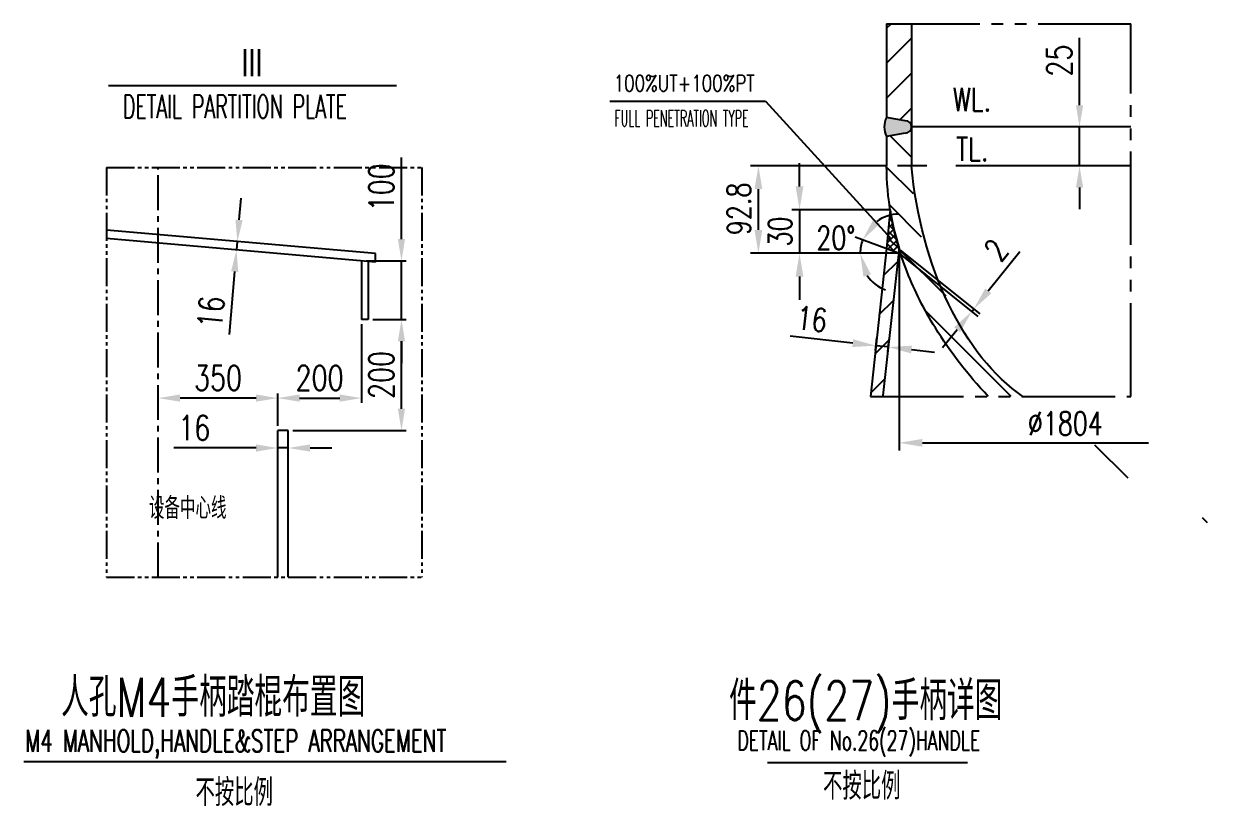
# Model space of a CAD drawing. Extents: x 45567 to 121349, y -17555 to 19241.
# Drawn here: x 45860.6 to 46014.2, y 10444.2 to 10544.9 of the extents above; entities that cross this region are included whole.
import ezdxf
from ezdxf.enums import TextEntityAlignment as Align

# ---------------------------------------------------------------- set-up
doc = ezdxf.new("R2010")
doc.units = 0
doc.header["$LTSCALE"] = 30
doc.header["$MEASUREMENT"] = 0
doc.linetypes.add('CENTER2', pattern=[1.125, 0.75, -0.125, 0.125, -0.125])
doc.linetypes.add('LIDIVIDE', pattern=[0.65, 0.4, -0.05, 0.05, -0.05, 0.05, -0.05])
doc.layers.get('0').update_dxf_attribs({"linetype": 'CONTINUOUS'})
doc.layers.get('DEFPOINTS').update_dxf_attribs({"linetype": 'CONTINUOUS'})
for name, color, linetype in [('1', 2, 'CONTINUOUS'), ('2', 1, 'CONTINUOUS'), ('2中心线', 3, 'CENTER2'), ('3', 3, 'CENTER2'), ('5', 6, 'LIDIVIDE')]:
    doc.layers.add(name, color=color, linetype=linetype)
doc.styles.add('HZ', font='simplex.shx', dxfattribs={"width": 0.75, "bigfont": 'SBTXT.shx'})
doc.dimstyles.new('1 30', dxfattribs={"dimscale": 0, "dimtxt": 3, "dimasz": 3, "dimexe": 1, "dimexo": 0.1, "dimgap": 1, "dimtad": 1, "dimdec": 3, "dimlfac": 30, "dimzin": 0, "dimdsep": 46, "dimtxsty": 'HZ', "dimcen": 2.5, "dimadec": 3, "dimazin": 0, "dimtfac": 1, "dimtdec": 3, "dimtmove": 0, "dimatfit": 1, "dimfxl": 0, "dimtolj": 1, "dimtzin": 0, "dimarcsym": 0})
doc.dimstyles.new('STANDARD$0', dxfattribs={"dimtxt": 3.2, "dimasz": 2.8, "dimexe": 0.6, "dimexo": 0.6, "dimgap": 1, "dimtad": 1, "dimdec": 0, "dimzin": 0, "dimdsep": 46, "dimtxsty": 'HZ', "dimcen": 0.09, "dimadec": 0, "dimazin": 0, "dimtfac": 1, "dimtdec": 0, "dimtmove": 0, "dimatfit": 3, "dimfxl": 0, "dimtolj": 1, "dimtzin": 0, "dimarcsym": 0})

# ---------------------------------------------------------------- blocks, each defined once
blk = doc.blocks.new('*D2045')
at = {"layer": '1', "color": 0, "lineweight": -2}
for p, q in [((45996.49, 10534.4), (45996.49, 10543.09)), ((46002.48, 10531.6), (45995.89, 10531.6)), ((45996.49, 10526.6), (45996.49, 10531.6)), ((46002.48, 10526.6), (45995.89, 10526.6)), ((45996.49, 10523.8), (45996.49, 10521))]:
    blk.add_line(p, q, dxfattribs=at)
at = {"layer": '1', "color": 0}
for points in [[(45996.03, 10534.4), (45996.96, 10534.4), (45996.49, 10531.6)], [(45996.03, 10523.8), (45996.96, 10523.8), (45996.49, 10526.6)]]:
    blk.add_solid(points, dxfattribs=at)
at = {"layer": 'DEFPOINTS', "color": 0}
for p in [(45996.49, 10531.6), (46003.08, 10531.6), (46003.08, 10526.6)]:
    blk.add_point(p, dxfattribs=at)
at = {"layer": '1', "color": 0, "insert": (45993.89, 10540.15), "char_height": 3.2, "attachment_point": 5, "rotation": 90, "style": 'HZ'}
blk.add_mtext('\\A1;25', dxfattribs=at)
blk = doc.blocks.new('*D2154')
at = {"layer": '1', "color": 0, "lineweight": -2}
for p, q in [((45967.31, 10503.78), (45959.25, 10504.66)), ((45970.23, 10502.85), (45970.4, 10504.45)), ((45971.88, 10503.28), (45970.29, 10503.45)), ((45971.82, 10502.68), (45971.99, 10504.27)), ((45974.87, 10502.95), (45977.85, 10502.62))]:
    blk.add_line(p, q, dxfattribs=at)
at = {"layer": '1', "color": 0}
for points in [[(45967.36, 10504.27), (45967.26, 10503.28), (45970.29, 10503.45)], [(45974.92, 10503.45), (45974.81, 10502.45), (45971.88, 10503.28)]]:
    blk.add_solid(points, dxfattribs=at)
at = {"layer": 'DEFPOINTS', "color": 0}
for p in [(45970.29, 10503.45), (45970.22, 10502.75), (45971.81, 10502.58)]:
    blk.add_point(p, dxfattribs=at)
at = {"layer": '1', "color": 0, "insert": (45962.06, 10506.87), "char_height": 3, "attachment_point": 5, "rotation": 353.7502, "style": 'HZ'}
blk.add_mtext('\\A1;16', dxfattribs=at)
blk = doc.blocks.new('*D2078')
at = {"layer": '1', "color": 0, "lineweight": -2}
for p, q in [((45973.18, 10515.41), (45983.4, 10507.22)), ((45973.43, 10515.73), (45983.65, 10507.53)), ((45984.75, 10510.5), (45988.81, 10515.57)), ((45982.62, 10507.85), (45982.87, 10508.16)), ((45980.75, 10505.51), (45978.87, 10503.17))]:
    blk.add_line(p, q, dxfattribs=at)
at = {"layer": '1', "color": 0}
for points in [[(45984.36, 10510.81), (45985.14, 10510.19), (45982.87, 10508.16)], [(45980.36, 10505.82), (45981.14, 10505.19), (45982.62, 10507.85)]]:
    blk.add_solid(points, dxfattribs=at)
at = {"layer": 'DEFPOINTS', "color": 0}
for p in [(45973.1, 10515.48), (45973.35, 10515.79), (45982.62, 10507.85)]:
    blk.add_point(p, dxfattribs=at)
at = {"layer": '1', "color": 0, "insert": (45985.76, 10515.77), "char_height": 3, "attachment_point": 5, "rotation": 51.3043, "style": 'HZ'}
blk.add_mtext('\\A1;2', dxfattribs=at)
blk = doc.blocks.new('*D2155')
at = {"layer": '1', "color": 0, "lineweight": -2}
for p, q in [((45960.46, 10523.95), (45960.46, 10526.95)), ((45972.02, 10520.95), (45959.46, 10520.95)), ((45960.46, 10520.95), (45960.46, 10515.34)), ((45973.17, 10515.34), (45959.46, 10515.34)), ((45960.46, 10512.34), (45960.46, 10509.34))]:
    blk.add_line(p, q, dxfattribs=at)
at = {"layer": '1', "color": 0}
for points in [[(45959.96, 10523.95), (45960.96, 10523.95), (45960.46, 10520.95)], [(45959.96, 10512.34), (45960.96, 10512.34), (45960.46, 10515.34)]]:
    blk.add_solid(points, dxfattribs=at)
at = {"layer": 'DEFPOINTS', "color": 0}
for p in [(45972.12, 10520.95), (45960.46, 10515.34), (45973.27, 10515.34)]:
    blk.add_point(p, dxfattribs=at)
at = {"layer": '1', "color": 0, "insert": (45957.96, 10518.15), "char_height": 3, "attachment_point": 5, "rotation": 90, "style": 'HZ'}
blk.add_mtext('\\A1;30', dxfattribs=at)
blk = doc.blocks.new('*D2156')
at = {"layer": '1', "color": 0, "lineweight": -2}
for p, q in [((45971.57, 10526.6), (45954.17, 10526.6)), ((45955.17, 10518.34), (45955.17, 10523.6)), ((45966.95, 10515.34), (45954.17, 10515.34))]:
    blk.add_line(p, q, dxfattribs=at)
at = {"layer": '1', "color": 0}
for points in [[(45954.67, 10523.6), (45955.67, 10523.6), (45955.17, 10526.6)], [(45954.67, 10518.34), (45955.67, 10518.34), (45955.17, 10515.34)]]:
    blk.add_solid(points, dxfattribs=at)
at = {"layer": 'DEFPOINTS', "color": 0}
for p in [(45955.17, 10526.6), (45971.67, 10526.6), (45967.05, 10515.34)]:
    blk.add_point(p, dxfattribs=at)
at = {"layer": '1', "color": 0, "insert": (45952.67, 10521.06), "char_height": 3, "attachment_point": 5, "rotation": 90, "style": 'HZ'}
blk.add_mtext('\\A1;92.8', dxfattribs=at)
blk = doc.blocks.new('*D1919')
at = {"layer": '1', "color": 0, "lineweight": -2}
for p, q in [((45893.32, 10488.92), (45893.32, 10490.88)), ((45894.67, 10488.92), (45894.67, 10490.88)), ((45890.52, 10490.28), (45879.93, 10490.28)), ((45894.67, 10490.28), (45893.32, 10490.28)), ((45897.47, 10490.28), (45900.27, 10490.28))]:
    blk.add_line(p, q, dxfattribs=at)
at = {"layer": '1', "color": 0}
for points in [[(45890.52, 10490.74), (45890.52, 10489.81), (45893.32, 10490.28)], [(45897.47, 10490.74), (45897.47, 10489.81), (45894.67, 10490.28)]]:
    blk.add_solid(points, dxfattribs=at)
at = {"layer": 'DEFPOINTS', "color": 0}
for p in [(45893.32, 10490.28), (45893.32, 10488.32), (45894.67, 10488.32)]:
    blk.add_point(p, dxfattribs=at)
at = {"layer": '1', "color": 0, "insert": (45882.58, 10492.88), "char_height": 3.2, "attachment_point": 5, "style": 'HZ'}
blk.add_mtext('\\A1;16', dxfattribs=at)
blk = doc.blocks.new('*D1920')
at = {"layer": '1', "color": 0, "lineweight": -2}
for p, q in [((45877.95, 10496.97), (45877.95, 10497.3)), ((45890.52, 10496.7), (45880.75, 10496.7)), ((45893.32, 10493.14), (45893.32, 10497.3))]:
    blk.add_line(p, q, dxfattribs=at)
at = {"layer": '1', "color": 0}
for points in [[(45880.75, 10497.17), (45880.75, 10496.24), (45877.95, 10496.7)], [(45890.52, 10497.17), (45890.52, 10496.24), (45893.32, 10496.7)]]:
    blk.add_solid(points, dxfattribs=at)
at = {"layer": 'DEFPOINTS', "color": 0}
for p in [(45877.95, 10496.7), (45877.95, 10496.37), (45893.32, 10492.54)]:
    blk.add_point(p, dxfattribs=at)
at = {"layer": '1', "color": 0, "insert": (45885.63, 10499.3), "char_height": 3.2, "attachment_point": 5, "style": 'HZ'}
blk.add_mtext('\\A1;350', dxfattribs=at)
blk = doc.blocks.new('*D1921')
at = {"layer": '1', "color": 0, "lineweight": -2}
for p, q in [((45904.09, 10506.22), (45904.09, 10496.1)), ((45893.32, 10493.14), (45893.32, 10497.3)), ((45896.12, 10496.7), (45901.29, 10496.7))]:
    blk.add_line(p, q, dxfattribs=at)
at = {"layer": '1', "color": 0}
for points in [[(45896.12, 10497.17), (45896.12, 10496.24), (45893.32, 10496.7)], [(45901.29, 10497.17), (45901.29, 10496.24), (45904.09, 10496.7)]]:
    blk.add_solid(points, dxfattribs=at)
at = {"layer": 'DEFPOINTS', "color": 0}
for p in [(45904.09, 10506.82), (45904.09, 10496.7), (45893.32, 10492.54)]:
    blk.add_point(p, dxfattribs=at)
at = {"layer": '1', "color": 0, "insert": (45898.7, 10499.3), "char_height": 3.2, "attachment_point": 5, "style": 'HZ'}
blk.add_mtext('\\A1;200', dxfattribs=at)
blk = doc.blocks.new('*D1922')
at = {"layer": '1', "color": 0, "lineweight": -2}
for p, q in [((45905.54, 10506.82), (45909.84, 10506.82)), ((45909.24, 10495.34), (45909.24, 10504.02)), ((45895.27, 10492.54), (45909.84, 10492.54))]:
    blk.add_line(p, q, dxfattribs=at)
at = {"layer": '1', "color": 0}
for points in [[(45908.77, 10504.02), (45909.7, 10504.02), (45909.24, 10506.82)], [(45908.77, 10495.34), (45909.7, 10495.34), (45909.24, 10492.54)]]:
    blk.add_solid(points, dxfattribs=at)
at = {"layer": 'DEFPOINTS', "color": 0}
for p in [(45904.94, 10506.82), (45909.24, 10506.82), (45894.67, 10492.54)]:
    blk.add_point(p, dxfattribs=at)
at = {"layer": '1', "color": 0, "insert": (45906.64, 10499.68), "char_height": 3.2, "attachment_point": 5, "rotation": 90, "style": 'HZ'}
blk.add_mtext('\\A1;200', dxfattribs=at)
blk = doc.blocks.new('*D1923')
at = {"layer": '1', "color": 0, "lineweight": -2}
for p, q in [((45909.24, 10517.17), (45909.24, 10527.69)), ((45904.69, 10514.37), (45909.84, 10514.37)), ((45909.24, 10506.82), (45909.24, 10514.37)), ((45905.54, 10506.82), (45909.84, 10506.82)), ((45909.24, 10504.02), (45909.24, 10501.22))]:
    blk.add_line(p, q, dxfattribs=at)
at = {"layer": '1', "color": 0}
for points in [[(45908.77, 10517.17), (45909.7, 10517.17), (45909.24, 10514.37)], [(45908.77, 10504.02), (45909.7, 10504.02), (45909.24, 10506.82)]]:
    blk.add_solid(points, dxfattribs=at)
at = {"layer": 'DEFPOINTS', "color": 0}
for p in [(45904.09, 10514.37), (45909.24, 10514.37), (45904.94, 10506.82)]:
    blk.add_point(p, dxfattribs=at)
at = {"layer": '1', "color": 0, "insert": (45906.64, 10523.83), "char_height": 3.2, "attachment_point": 5, "rotation": 90, "style": 'HZ'}
blk.add_mtext('\\A1;100', dxfattribs=at)
blk = doc.blocks.new('*D1924')
at = {"layer": '1', "color": 0, "lineweight": -2}
for p, q in [((45888.35, 10519.63), (45888.59, 10522.42)), ((45888.11, 10516.84), (45888.01, 10515.77)), ((45887.77, 10512.98), (45887.07, 10504.9))]:
    blk.add_line(p, q, dxfattribs=at)
at = {"layer": '1', "color": 0}
for points in [[(45887.88, 10519.67), (45888.81, 10519.59), (45888.11, 10516.84)], [(45887.31, 10513.02), (45888.24, 10512.94), (45888.01, 10515.77)]]:
    blk.add_solid(points, dxfattribs=at)
at = {"layer": 'DEFPOINTS', "color": 0}
for p in [(45888.11, 10516.84), (45888.01, 10515.77), (45888.01, 10515.77)]:
    blk.add_point(p, dxfattribs=at)
at = {"layer": '1', "color": 0, "insert": (45884.71, 10507.77), "char_height": 3.2, "attachment_point": 5, "rotation": 85.0306, "style": 'HZ'}
blk.add_mtext('\\A1;16', dxfattribs=at)

msp = doc.modelspace()

# ---------------------------------------------------------------- hatches: boundary and pattern name
h = msp.add_hatch()
h.set_pattern_fill('ANSI37', color=256, scale=5, style=0)
h.set_pattern_definition([(45, (37910.54, 27576.841), (-11.22532, 11.22532), []), (135, (37910.54, 27576.841), (-11.22532, -11.22532), [])])
edge = h.paths.add_edge_path()
edge.add_line((45971.670285, 10515.939912), (45973.208677, 10515.379983))
edge.add_line((45973.208677, 10515.379983), (45973.271578, 10515.954351))
edge.add_arc((46009.402513, 10526.911723), 37.755907, 193.09684428, 196.87089466, ccw=False)
edge.add_spline(control_points=[(45972.11959, 10520.954351), (45972.148298, 10520.773657), (45972.17838, 10520.593059), (45972.352854, 10519.591911), (45972.524252, 10518.773494), (45972.723639, 10517.958031)], knot_values=[6.1615532811, 6.1615532811, 6.1615532811, 6.1615532811, 6.1691882265, 6.1691882265, 6.2039029104, 6.2039029104, 6.2039029104, 6.2039029104], degree=3, periodic=0)
edge.add_arc((46009.402513, 10526.911723), 37.755907, 192.48107621, 193.00122016, ccw=False)
edge.add_spline(control_points=[(45972.11959, 10520.954351), (45972.148298, 10520.773657), (45972.17838, 10520.593059), (45972.352854, 10519.591911), (45972.524252, 10518.773494), (45972.723639, 10517.958031)], knot_values=[6.1615532811, 6.1615532811, 6.1615532811, 6.1615532811, 6.1691882265, 6.1691882265, 6.2039029104, 6.2039029104, 6.2039029104, 6.2039029104], degree=3, periodic=0)
edge.add_arc((46009.402513, 10526.911723), 37.755907, 191.86452176, 192.27927179, ccw=False)
edge.add_spline(control_points=[(45972.11959, 10520.954351), (45972.148298, 10520.773657), (45972.17838, 10520.593059), (45972.352854, 10519.591911), (45972.524252, 10518.773494), (45972.723639, 10517.958031)], knot_values=[6.1615532811, 6.1615532811, 6.1615532811, 6.1615532811, 6.1691882265, 6.1691882265, 6.2039029104, 6.2039029104, 6.2039029104, 6.2039029104], degree=3, periodic=0)
edge.add_arc((46009.402513, 10526.911723), 37.755907, 191.2332234, 191.56642964, ccw=False)
edge.add_spline(control_points=[(45972.11959, 10520.954351), (45972.148298, 10520.773657), (45972.17838, 10520.593059), (45972.352854, 10519.591911), (45972.524252, 10518.773494), (45972.723639, 10517.958031)], knot_values=[6.1615532811, 6.1615532811, 6.1615532811, 6.1615532811, 6.1691882265, 6.1691882265, 6.2039029104, 6.2039029104, 6.2039029104, 6.2039029104], degree=3, periodic=0)
edge.add_arc((46009.402513, 10526.911723), 37.755907, 190.5608707, 190.88912382, ccw=False)
edge.add_spline(control_points=[(45972.11959, 10520.954351), (45972.148298, 10520.773657), (45972.17838, 10520.593059), (45972.352854, 10519.591911), (45972.524252, 10518.773494), (45972.723639, 10517.958031)], knot_values=[6.1615532811, 6.1615532811, 6.1615532811, 6.1615532811, 6.1691882265, 6.1691882265, 6.2039029104, 6.2039029104, 6.2039029104, 6.2039029104], degree=3, periodic=0)
edge.add_arc((46009.402513, 10526.911723), 37.755907, 189.83420961, 190.26074879, ccw=False)
edge.add_spline(control_points=[(45972.11959, 10520.954351), (45972.148298, 10520.773657), (45972.17838, 10520.593059), (45972.352854, 10519.591911), (45972.524252, 10518.773494), (45972.723639, 10517.958031)], knot_values=[6.1615532811, 6.1615532811, 6.1615532811, 6.1615532811, 6.1691882265, 6.1691882265, 6.2039029104, 6.2039029104, 6.2039029104, 6.2039029104], degree=3, periodic=0)
edge.add_arc((46009.402513, 10526.911723), 37.755907, 189.11991331, 189.66423883, ccw=False)
edge.add_line((45972.123888, 10520.927366), (45972.117724, 10520.933529))
edge.add_line((45972.117724, 10520.933529), (45971.670285, 10515.939912))
h = msp.add_hatch()
h.set_pattern_fill('ANSI37', color=256, style=0)
h.set_pattern_definition([(45, (37910.54, 27576.8412), (-2.24506403, 2.24506403), []), (135, (37910.54, 27576.8412), (-2.24506403, -2.24506403), [])])
edge = h.paths.add_edge_path()
edge.add_line((45971.670285, 10515.939912), (45973.208677, 10515.379983))
edge.add_line((45973.208677, 10515.379983), (45973.271578, 10515.954351))
edge.add_arc((46009.402513, 10526.911723), 37.755907, 193.24459727, 196.87089466, ccw=False)
edge.add_spline(control_points=[(45972.11959, 10520.954351), (45972.148298, 10520.773657), (45972.17838, 10520.593059), (45972.352854, 10519.591911), (45972.524252, 10518.773494), (45972.723639, 10517.958031)], knot_values=[6.1615532811, 6.1615532811, 6.1615532811, 6.1615532811, 6.1691882265, 6.1691882265, 6.2039029104, 6.2039029104, 6.2039029104, 6.2039029104], degree=3, periodic=0)
edge.add_arc((46009.402513, 10526.911723), 37.755907, 192.78123915, 193.14598245, ccw=False)
edge.add_spline(control_points=[(45972.11959, 10520.954351), (45972.148298, 10520.773657), (45972.17838, 10520.593059), (45972.352854, 10519.591911), (45972.524252, 10518.773494), (45972.723639, 10517.958031)], knot_values=[6.1615532811, 6.1615532811, 6.1615532811, 6.1615532811, 6.1691882265, 6.1691882265, 6.2039029104, 6.2039029104, 6.2039029104, 6.2039029104], degree=3, periodic=0)
edge.add_arc((46009.402513, 10526.911723), 37.755907, 192.33466047, 192.55348047, ccw=False)
edge.add_spline(control_points=[(45972.11959, 10520.954351), (45972.148298, 10520.773657), (45972.17838, 10520.593059), (45972.352854, 10519.591911), (45972.524252, 10518.773494), (45972.723639, 10517.958031)], knot_values=[6.1615532811, 6.1615532811, 6.1615532811, 6.1615532811, 6.1691882265, 6.1691882265, 6.2039029104, 6.2039029104, 6.2039029104, 6.2039029104], degree=3, periodic=0)
edge.add_arc((46009.402513, 10526.911723), 37.755907, 189.70964402, 189.93256568, ccw=False)
edge.add_spline(control_points=[(45972.11959, 10520.954351), (45972.148298, 10520.773657), (45972.17838, 10520.593059), (45972.352854, 10519.591911), (45972.524252, 10518.773494), (45972.723639, 10517.958031)], knot_values=[6.1615532811, 6.1615532811, 6.1615532811, 6.1615532811, 6.1691882265, 6.1691882265, 6.2039029104, 6.2039029104, 6.2039029104, 6.2039029104], degree=3, periodic=0)
edge.add_arc((46009.402513, 10526.911723), 37.755907, 189.11991331, 189.51543251, ccw=False)
edge.add_line((45972.123888, 10520.927366), (45972.117724, 10520.933529))
edge.add_line((45972.117724, 10520.933529), (45971.670285, 10515.939912))
h = msp.add_hatch()
h.set_pattern_fill('ANSI37', color=256, scale=0.2, style=0)
h.set_pattern_definition([(45, (37910.53996, 27576.8412), (-0.449012806, 0.449012806), []), (135, (37910.53996, 27576.8412), (-0.449012806, -0.449012806), [])])
edge = h.paths.add_edge_path()
edge.add_line((45971.670285, 10515.939912), (45973.208677, 10515.379983))
edge.add_line((45973.208677, 10515.379983), (45973.271578, 10515.954351))
edge.add_arc((46009.402513, 10526.911723), 37.755907, 193.24459727, 196.87089466, ccw=False)
edge.add_spline(control_points=[(45972.11959, 10520.954351), (45972.148298, 10520.773657), (45972.17838, 10520.593059), (45972.352854, 10519.591911), (45972.524252, 10518.773494), (45972.723639, 10517.958031)], knot_values=[6.1615532811, 6.1615532811, 6.1615532811, 6.1615532811, 6.1691882265, 6.1691882265, 6.2039029104, 6.2039029104, 6.2039029104, 6.2039029104], degree=3, periodic=0)
edge.add_arc((46009.402513, 10526.911723), 37.755907, 192.78123915, 193.14598245, ccw=False)
edge.add_spline(control_points=[(45972.11959, 10520.954351), (45972.148298, 10520.773657), (45972.17838, 10520.593059), (45972.352854, 10519.591911), (45972.524252, 10518.773494), (45972.723639, 10517.958031)], knot_values=[6.1615532811, 6.1615532811, 6.1615532811, 6.1615532811, 6.1691882265, 6.1691882265, 6.2039029104, 6.2039029104, 6.2039029104, 6.2039029104], degree=3, periodic=0)
edge.add_arc((46009.402513, 10526.911723), 37.755907, 192.33466047, 192.55348047, ccw=False)
edge.add_spline(control_points=[(45972.11959, 10520.954351), (45972.148298, 10520.773657), (45972.17838, 10520.593059), (45972.352854, 10519.591911), (45972.524252, 10518.773494), (45972.723639, 10517.958031)], knot_values=[6.1615532811, 6.1615532811, 6.1615532811, 6.1615532811, 6.1691882265, 6.1691882265, 6.2039029104, 6.2039029104, 6.2039029104, 6.2039029104], degree=3, periodic=0)
edge.add_arc((46009.402513, 10526.911723), 37.755907, 189.70964402, 189.93256568, ccw=False)
edge.add_spline(control_points=[(45972.11959, 10520.954351), (45972.148298, 10520.773657), (45972.17838, 10520.593059), (45972.352854, 10519.591911), (45972.524252, 10518.773494), (45972.723639, 10517.958031)], knot_values=[6.1615532811, 6.1615532811, 6.1615532811, 6.1615532811, 6.1691882265, 6.1691882265, 6.2039029104, 6.2039029104, 6.2039029104, 6.2039029104], degree=3, periodic=0)
edge.add_arc((46009.402513, 10526.911723), 37.755907, 189.11991331, 189.51543251, ccw=False)
edge.add_line((45972.123888, 10520.927366), (45972.117724, 10520.933529))
edge.add_line((45972.117724, 10520.933529), (45971.670285, 10515.939912))
at = {"layer": '1'}
h = msp.add_hatch(dxfattribs=at)
h.set_pattern_fill('ANSI31', color=256, style=0)
h.set_pattern_definition([(45, (39218.554, 27144.345), (-2.24506403, 2.24506403), [])])
h.paths.add_polyline_path([(45974.871578, 10544.874177), (45971.671578, 10544.874177), (45971.671578, 10532.841718), (45974.074221, 10532.401838, -0.4142135624), (45974.871578, 10531.604481)])
msp.add_hatch(color=256, dxfattribs=at).paths.add_polyline_path([(45971.671578, 10532.841718, 0.2443410377), (45971.671578, 10530.367244), (45974.074221, 10530.807123, 1), (45974.074221, 10532.401838)])
h = msp.add_hatch(dxfattribs=at)
h.set_pattern_fill('ANSI31', color=256, angle=90, style=0)
h.set_pattern_definition([(135, (39218.554, 27144.345), (-2.24506403, -2.24506403), [])])
edge = h.paths.add_edge_path()
edge.add_ellipse((46104.871578, 10526.604481), major_axis=(-130, 0), ratio=0.5, start_angle=0, end_angle=27.17030108, ccw=False)
edge.add_line((45974.871578, 10526.604481), (45971.671578, 10526.604481))
edge.add_spline(control_points=[(45971.671578, 10526.604481), (45971.671578, 10524.71756), (45971.821486, 10522.83071), (45972.11959, 10520.954351)], knot_values=[6.2039029104, 6.2039029104, 6.2039029104, 6.2039029104, 6.2831853072, 6.2831853072, 6.2831853072, 6.2831853072], degree=3, periodic=0)
edge.add_spline(control_points=[(45972.11959, 10520.954351), (45972.148298, 10520.773657), (45972.17838, 10520.593059), (45972.352854, 10519.591911), (45972.524252, 10518.773494), (45972.723639, 10517.958031)], knot_values=[6.1615532811, 6.1615532811, 6.1615532811, 6.1615532811, 6.1691882265, 6.1691882265, 6.2039029104, 6.2039029104, 6.2039029104, 6.2039029104], degree=3, periodic=0)
edge.add_arc((46009.402513, 10526.911723), 37.755907, 189.51543251, 189.70964402)
edge.add_spline(control_points=[(45972.11959, 10520.954351), (45972.148298, 10520.773657), (45972.17838, 10520.593059), (45972.352854, 10519.591911), (45972.524252, 10518.773494), (45972.723639, 10517.958031)], knot_values=[6.1615532811, 6.1615532811, 6.1615532811, 6.1615532811, 6.1691882265, 6.1691882265, 6.2039029104, 6.2039029104, 6.2039029104, 6.2039029104], degree=3, periodic=0)
edge.add_arc((46009.402513, 10526.911723), 37.755907, 189.93256569, 192.33466047)
edge.add_spline(control_points=[(45972.11959, 10520.954351), (45972.148298, 10520.773657), (45972.17838, 10520.593059), (45972.352854, 10519.591911), (45972.524252, 10518.773494), (45972.723639, 10517.958031)], knot_values=[6.1615532811, 6.1615532811, 6.1615532811, 6.1615532811, 6.1691882265, 6.1691882265, 6.2039029104, 6.2039029104, 6.2039029104, 6.2039029104], degree=3, periodic=0)
edge.add_arc((46009.402513, 10526.911723), 37.755907, 192.55348047, 192.78123915)
edge.add_spline(control_points=[(45972.11959, 10520.954351), (45972.148298, 10520.773657), (45972.17838, 10520.593059), (45972.352854, 10519.591911), (45972.524252, 10518.773494), (45972.723639, 10517.958031)], knot_values=[6.1615532811, 6.1615532811, 6.1615532811, 6.1615532811, 6.1691882265, 6.1691882265, 6.2039029104, 6.2039029104, 6.2039029104, 6.2039029104], degree=3, periodic=0)
edge.add_arc((46009.402513, 10526.911723), 37.755907, 193.14598245, 193.24459727)
edge.add_spline(control_points=[(45972.11959, 10520.954351), (45972.148298, 10520.773657), (45972.17838, 10520.593059), (45972.352854, 10519.591911), (45972.524252, 10518.773494), (45972.723639, 10517.958031)], knot_values=[6.1615532811, 6.1615532811, 6.1615532811, 6.1615532811, 6.1691882265, 6.1691882265, 6.2039029104, 6.2039029104, 6.2039029104, 6.2039029104], degree=3, periodic=0)
edge.add_spline(control_points=[(45972.723639, 10517.958031), (45972.887463, 10517.288012), (45973.070182, 10516.619987), (45973.271578, 10515.954351)], knot_values=[6.1330302444, 6.1330302444, 6.1330302444, 6.1330302444, 6.1615532811, 6.1615532811, 6.1615532811, 6.1615532811], degree=3, periodic=0)
edge.add_spline(control_points=[(45973.271578, 10515.954351), (45973.576442, 10514.946746), (45973.924105, 10513.944615), (45975.274297, 10510.496324), (45976.489881, 10508.084834), (45979.821555, 10502.69479), (45982.095948, 10499.752823), (45984.738132, 10496.923086)], knot_values=[5.8463897167, 5.8463897167, 5.8463897167, 5.8463897167, 5.8895664284, 5.8895664284, 5.9959808608, 5.9959808608, 6.1330302444, 6.1330302444, 6.1330302444, 6.1330302444], degree=3, periodic=0)
edge.add_line((45984.738132, 10496.923086), (45989.216664, 10496.923086))
h.paths.add_polyline_path([(45974.871578, 10531.604481, -0.4142135624), (45974.074221, 10530.807123), (45971.671578, 10530.367244), (45971.671578, 10526.604481), (45974.871578, 10526.604481)])

# ---------------------------------------------------------------- linework, layer by layer
for p, q in [((45936.050984, 10534.918896), (45956.086938, 10534.918896)), ((45956.086938, 10534.918896), (45972.259526, 10517.1923)), ((45972.123888, 10520.927366), (45972.117724, 10520.933529)), ((45971.56684, 10515.977563), (45967.63547, 10517.408465)), ((45969.504687, 10515.337688), (45967.270336, 10515.337688)), ((45973.271578, 10515.854351), (45973.271578, 10489.942518)), ((45971.282192, 10512.486122), (45973.089707, 10514.293637)), ((45970.729985, 10507.443787), (45972.5375, 10509.251302)), ((45970.177778, 10502.401452), (45971.985293, 10504.208967)), ((45969.625571, 10497.359117), (45971.433086, 10499.166632)), ((45976.271578, 10490.942518), (46005.354289, 10490.942518))]:
    msp.add_line(p, q, dxfattribs=at)
msp.add_lwpolyline([(45973.171578, 10515.337688), (45969.604687, 10515.337688)], dxfattribs=at)
for start, end in [(90.94698395, 125.47349198), (160, 180), (214.52650802, 249.05301605)]:
    msp.add_arc((45973.324884, 10515.337688), 5.054547, start, end, dxfattribs=at)
for points in [[(45970.789528, 10519.151291), (45969.993666, 10519.756769), (45968.575163, 10517.066444)], [(45968.683148, 10512.324452), (45969.6381, 10512.621215), (45968.270336, 10515.337688)], [(45976.271578, 10491.442518), (45976.271578, 10490.442518), (45973.271578, 10490.942518)]]:
    msp.add_solid(points, dxfattribs=at)
at = {"layer": '2'}
for p, q in [((45971.671578, 10544.874177), (45971.671578, 10532.841718)), ((45974.871578, 10544.874177), (45974.871578, 10526.604481)), ((45871.557296, 10536.953336), (45908.620388, 10536.953336)), ((46003.075845, 10531.604481), (45974.871578, 10531.604481)), ((45971.671578, 10530.367244), (45971.671578, 10526.604481)), ((45972.11959, 10520.954351), (45971.670285, 10515.939912)), ((45905.913794, 10515.293903), (45871.268141, 10518.301961)), ((45905.913794, 10514.21479), (45871.268141, 10517.227263)), ((45905.913794, 10514.21479), (45905.913794, 10515.293903)), ((45971.660809, 10515.943361), (45969.57782, 10496.923086)), ((45973.271578, 10515.954351), (45971.199773, 10497.036194)), ((45971.660809, 10515.943361), (45973.208677, 10515.379983)), ((45904.086802, 10514.373648), (45904.086802, 10506.818179)), ((45904.086802, 10514.373648), (45904.086802, 10514.373648)), ((45904.943602, 10514.299149), (45904.943602, 10506.818179)), ((45904.943602, 10506.818179), (45904.086802, 10506.818179)), ((45893.320073, 10473.634325), (45893.320073, 10492.538179)), ((45894.666452, 10492.538179), (45893.320073, 10492.538179)), ((45894.666452, 10473.634325), (45894.666452, 10492.538179)), ((45860.648424, 10449.90457), (45922.704934, 10449.90457)), ((45956.340347, 10449.782791), (45982.059101, 10449.782791))]:
    msp.add_line(p, q, dxfattribs=at)
for points in [[(45974.074221, 10532.401838), (45971.671578, 10532.841718)], [(45974.074221, 10530.807123), (45971.671578, 10530.367244)]]:
    msp.add_lwpolyline(points, dxfattribs=at)
for centre, radius, start, end in [((45974.052208, 10531.604481), 2.682937, 152.53864508, 207.46135492), ((45974.074221, 10531.604481), 0.797358, 270, 90), ((46009.402513, 10526.911723), 37.755907, 189.11991331, 196.87089466)]:
    msp.add_arc(centre, radius, start, end, dxfattribs=at)
at = {"layer": '2', "extrusion": (0, 0, -1)}
msp.add_ellipse((45994.294687, 10526.604481), major_axis=(-4.366683, 32.198793), ratio=0.5942511104, start_param=3.6276795433, end_param=4.7928053514, dxfattribs=at)
at = {"layer": '2'}
msp.add_open_spline([(45984.738132, 10496.923086), (45982.095948, 10499.752823), (45979.821555, 10502.69479), (45976.489881, 10508.084834), (45975.274297, 10510.496324), (45973.353328, 10515.402335), (45972.648245, 10517.896924), (45971.851749, 10522.467301), (45971.671578, 10524.535848), (45971.671578, 10526.604481)], degree=3, knots=[5.84638971672, 5.84638971672, 5.84638971672, 5.84638971672, 5.9834391003, 5.9834391003, 6.08985353265, 6.08985353265, 6.19626796499, 6.19626796499, 6.28318530718, 6.28318530718, 6.28318530718, 6.28318530718], dxfattribs=at)
at = {"layer": '2中心线'}
msp.add_line((46003.075845, 10526.604481), (45971.671578, 10526.604481), dxfattribs=at)
at = {"layer": '3', "ltscale": 0.2}
msp.add_line((45877.947283, 10473.634325), (45877.947283, 10526.401571), dxfattribs=at)
at = {"layer": '5'}
for p, q in [((45971.671578, 10544.874177), (46003.075845, 10544.874177)), ((46003.075845, 10496.923086), (46003.075845, 10544.874177)), ((45969.57782, 10496.923086), (46003.075845, 10496.923086))]:
    msp.add_line(p, q, dxfattribs=at)
at = {"layer": '5', "ltscale": 0.3}
for p, q in [((45871.268141, 10526.401571), (45911.850085, 10526.401571)), ((45871.268141, 10526.401571), (45871.268141, 10473.634325)), ((45911.850085, 10526.401571), (45911.850085, 10473.634325)), ((45871.268141, 10473.634325), (45911.850085, 10473.634325))]:
    msp.add_line(p, q, dxfattribs=at)

# ---------------------------------------------------------------- texts
at = {"layer": '1', "style": 'HZ'}
for s, height, width, p in [('III', 3.5, 0.75, (45888.631352, 10538.125071)), ('100%UT+100%PT', 2.1, 0.75, (45936.536304, 10536.181817, 0.342283)), ('DETAIL PARTITION PLATE', 3, 0.6, (45873.373252, 10532.722352)), ('FULL PENETRATION TYPE', 2.1, 0.5, (45936.630344, 10531.675588, 0.342283)), ('M4 MANHOLD,HANDLE&STEP ARRANGEMENT', 2.8, 0.67, (45860.840925, 10451.185856)), ('DETAIL OF No.26(27)HANDLE', 2.5, 0.65, (45952.448476, 10451.386444))]:
    msp.add_text(s, height=height, dxfattribs=dict(at, width=width)).set_placement(p)
at = {"layer": '1', "style": 'HZ', "width": 0.75}
for s, height, p in [('WL.', 3, (45982.658219, 10533.64066)), ('TL.', 3, (45982.701261, 10527.226093)), ('设备中心线', 2.8, (45881.736217, 10481.151557))]:
    msp.add_text(s, height=height, dxfattribs=at).set_placement(p, align=Align.CENTER)
msp.add_text('20%%d', height=3, rotation=0.31116766, dxfattribs=at).set_placement((45962.634687, 10515.81408))
at = {"layer": '1', "ltscale": 5, "style": 'HZ', "width": 0.75}
for s, height, p in [('人孔M4手柄踏棍布置图', 5, (45865.44235, 10455.695138)), ('不按比例', 3.5, (45882.73249, 10444.187528))]:
    msp.add_text(s, height=height, dxfattribs=at).set_placement(p)
for s, height, p in [('件26(27)手柄详图', 5, (45968.976228, 10455.259439)), ('不按比例', 3.5, (45968.46904, 10445.020512))]:
    msp.add_text(s, height=height, dxfattribs=at).set_placement(p, align=Align.CENTER)
at = {"layer": '1', "insert": (45994.665465, 10493.442518), "char_height": 3, "attachment_point": 5, "style": 'HZ'}
msp.add_mtext('%%C1804', dxfattribs=at)

# ---------------------------------------------------------------- dimensions: what is measured, and where the dimension line sits
at = {"layer": '1'}
for base, p1, p2, angle, text, picture, middle in [((45996.494244, 10531.604481), (46003.075845, 10526.604481), (46003.075845, 10531.604481), 90, '25', '*D2045', (45993.894244, 10540.147338)), ((45909.235469, 10514.373648), (45904.943602, 10506.818179), (45904.086802, 10514.373648), 270, '100', '*D1923', (45906.635469, 10523.830791)), ((45909.235469, 10506.818179), (45894.666452, 10492.538179), (45904.943602, 10506.818179), 270, '200', '*D1922', (45906.635469, 10499.678179))]:
    dim = msp.add_linear_dim(base=base, p1=p1, p2=p2, angle=angle, text=text, dimstyle='STANDARD$0', dxfattribs=at)
    dim.commit()
    dim.dimension.update_dxf_attribs({"geometry": picture, "text_midpoint": middle})
for base, p1, p2, angle, text, picture, middle, dimtype in [((45955.174687, 10526.604481), (45967.05335, 10515.337688), (45971.671578, 10526.604481), 90, '92.8', '*D2156', (45955.174687, 10521.06408), 160), ((45960.464687, 10515.337688), (45972.11959, 10520.954351), (45973.271578, 10515.337688), 90, '30', '*D2155', (45960.464687, 10518.146019), 160), ((45982.621559, 10507.848097), (45973.347037, 10515.787725), (45973.097951, 10515.476767), 231.30431641, '2', '*D2078', (45987.715819, 10514.207756), 161)]:
    dim = msp.add_linear_dim(base=base, p1=p1, p2=p2, angle=angle, text=text, dimstyle='1 30', override={"dimscale": 1}, dxfattribs=at)
    dim.commit()
    dim.dimension.update_dxf_attribs({"geometry": picture, "text_midpoint": middle, "dimtype": dimtype})
dim = msp.add_aligned_dim(p1=(45888.105872, 10516.84005), p2=(45888.012942, 10515.771286), distance=0, text='16', dimstyle='STANDARD$0', dxfattribs=at)
dim.commit()
dim.dimension.update_dxf_attribs({"geometry": '*D1924', "text_midpoint": (45884.707447, 10507.770404)})
dim = msp.add_aligned_dim(p1=(45971.806984, 10502.580787), p2=(45970.216493, 10502.754969), distance=-0.700235, text='16', dimstyle='1 30', override={"dimscale": 1}, dxfattribs=at)
dim.commit()
dim.dimension.update_dxf_attribs({"geometry": '*D2154', "text_midpoint": (45962.062146, 10506.867354)})
for base, p2, text, picture, middle in [((45904.086802, 10496.703662), (45904.086802, 10506.818179), '200', '*D1921', (45898.703437, 10499.303662)), ((45877.947283, 10496.703662), (45877.947283, 10496.370168), '350', '*D1920', (45885.633678, 10499.303662))]:
    dim = msp.add_linear_dim(base=base, p1=(45893.320073, 10492.538179), p2=p2, text=text, dimstyle='STANDARD$0', dxfattribs=at)
    dim.commit()
    dim.dimension.update_dxf_attribs({"geometry": picture, "text_midpoint": middle})
dim = msp.add_linear_dim(base=(45893.320073, 10490.277033), p1=(45894.666452, 10488.317471), p2=(45893.320073, 10488.317471), text='16', dimstyle='STANDARD$0', dxfattribs=at)
dim.commit()
dim.dimension.update_dxf_attribs({"geometry": '*D1919', "text_midpoint": (45882.582366, 10490.277033), "dimtype": 160})

doc.saveas('drawing.dxf')
